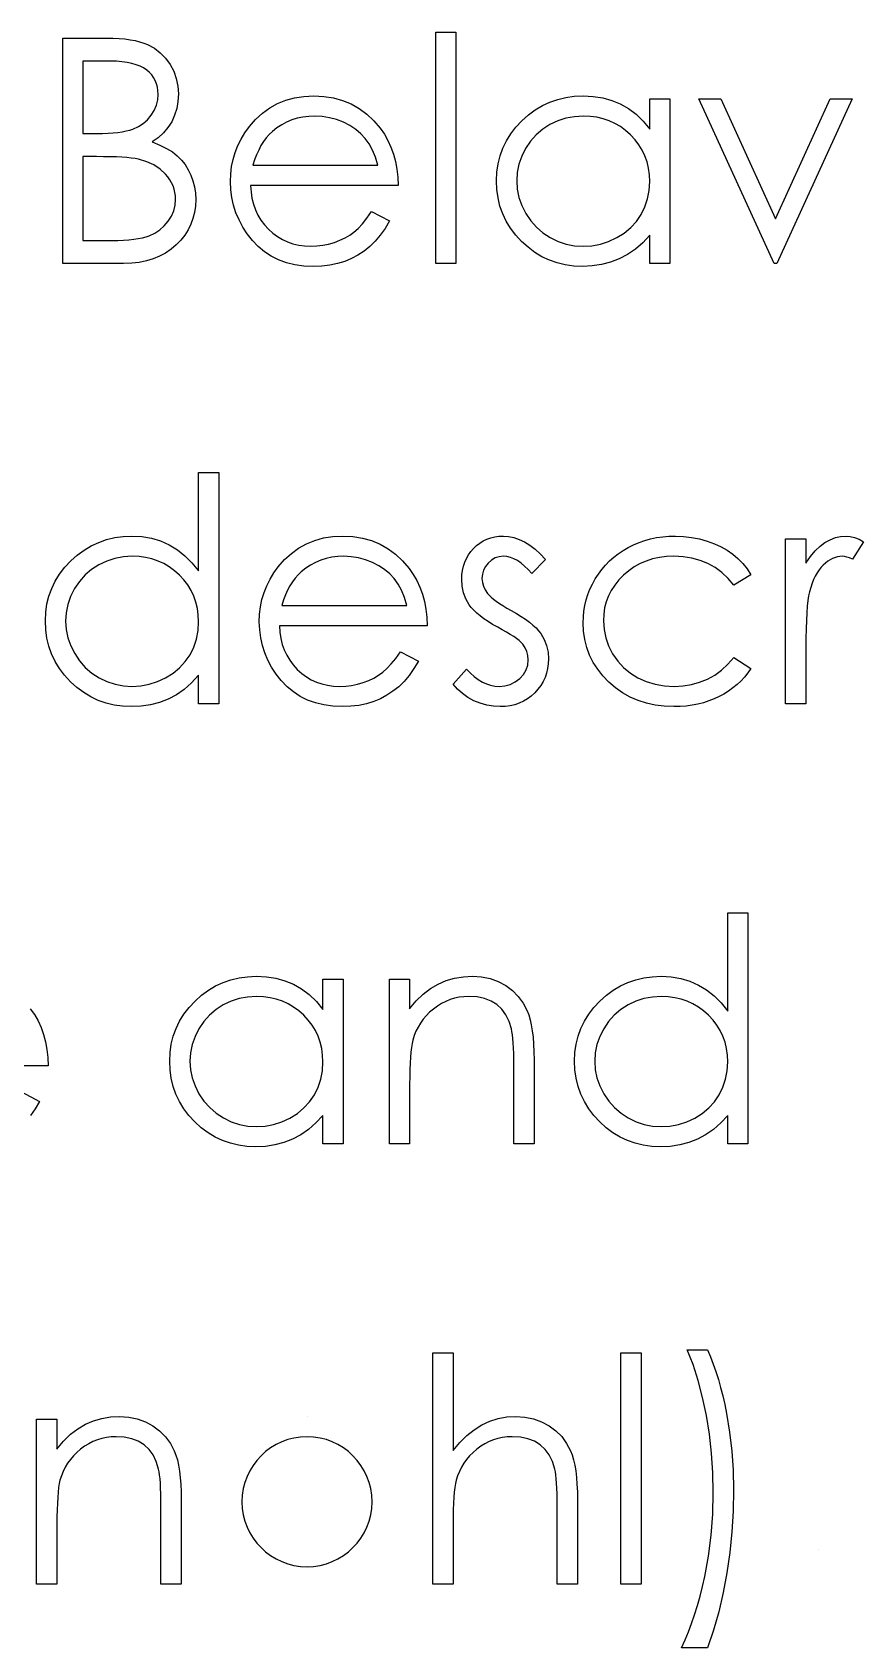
# Model space of a CAD drawing. Header units: millimetres. Extents: x -49 to 245, y 0 to 119.
# Drawn here: x -1.01 to 11.89, y 93.72 to 118.8 of the extents above; entities that cross this region are included whole.
import ezdxf

# ---------------------------------------------------------------- set-up
doc = ezdxf.new("R2010")
doc.units = ezdxf.units.MM

msp = doc.modelspace()

# ---------------------------------------------------------------- linework, layer by layer
at = {"color": 7, "linetype": 'Continuous'}
for p, q in [((3.255, 97.314), (3.255, 97.314)), ((11.196, 95.25), (11.196, 95.25))]:
    msp.add_line(p, q, dxfattribs=at)
at = {"color": 7, "linetype": 'Continuous', "flags": 128}
for points in [[(-0.538, 118.712), (0.145, 118.712), (0.145, 118.712), (0.245, 118.71), (0.339, 118.706), (0.427, 118.698), (0.509, 118.687), (0.586, 118.673), (0.656, 118.656), (0.72, 118.635), (0.778, 118.612), (0.884, 118.555), (0.977, 118.485), (1.058, 118.401), (1.128, 118.304), (1.184, 118.198), (1.224, 118.086), (1.249, 117.968), (1.257, 117.845), (1.257, 117.845), (1.25, 117.729), (1.231, 117.619), (1.198, 117.514), (1.154, 117.414), (1.096, 117.322), (1.027, 117.239), (0.945, 117.165), (0.852, 117.1), (0.852, 117.1), (0.971, 117.052), (1.075, 117), (1.164, 116.944), (1.239, 116.884), (1.304, 116.819), (1.36, 116.748), (1.409, 116.669), (1.45, 116.585), (1.483, 116.496), (1.507, 116.403), (1.521, 116.306), (1.526, 116.205), (1.526, 116.205), (1.521, 116.103), (1.507, 116.005), (1.483, 115.911), (1.45, 115.821), (1.407, 115.735), (1.355, 115.652), (1.293, 115.574), (1.222, 115.5), (1.143, 115.433), (1.058, 115.374), (0.966, 115.325), (0.868, 115.284), (0.762, 115.253), (0.651, 115.23), (0.533, 115.216), (0.408, 115.212), (0.408, 115.212), (-0.538, 115.212), (-0.538, 115.212), (-0.538, 118.712)], [(5.25, 118.802), (5.564, 118.802), (5.564, 118.802), (5.564, 115.212), (5.564, 115.212), (5.25, 115.212), (5.25, 115.212), (5.25, 118.802)], [(-0.224, 118.353), (-0.224, 117.231), (-0.224, 117.231), (-0.013, 117.231), (-0.013, 117.231), (0.079, 117.232), (0.166, 117.235), (0.246, 117.241), (0.32, 117.248), (0.387, 117.258), (0.448, 117.27), (0.502, 117.283), (0.551, 117.299), (0.636, 117.338), (0.713, 117.387), (0.779, 117.445), (0.837, 117.513), (0.883, 117.588), (0.916, 117.668), (0.936, 117.751), (0.943, 117.838), (0.943, 117.838), (0.94, 117.896), (0.931, 117.952), (0.917, 118.004), (0.898, 118.053), (0.873, 118.098), (0.843, 118.14), (0.807, 118.18), (0.765, 118.215), (0.717, 118.248), (0.663, 118.276), (0.603, 118.299), (0.536, 118.319), (0.462, 118.333), (0.382, 118.344), (0.295, 118.351), (0.202, 118.353), (0.202, 118.353), (-0.224, 118.353)], [(4.253, 116.02), (4.532, 115.873), (4.532, 115.873), (4.464, 115.756), (4.39, 115.651), (4.311, 115.557), (4.227, 115.475), (4.138, 115.405), (4.044, 115.343), (3.944, 115.29), (3.839, 115.245), (3.727, 115.211), (3.609, 115.187), (3.483, 115.172), (3.351, 115.167), (3.351, 115.167), (3.204, 115.173), (3.065, 115.192), (2.934, 115.224), (2.812, 115.268), (2.698, 115.325), (2.592, 115.394), (2.494, 115.476), (2.405, 115.571), (2.325, 115.673), (2.256, 115.779), (2.198, 115.888), (2.15, 116.001), (2.112, 116.117), (2.085, 116.235), (2.07, 116.358), (2.064, 116.484), (2.064, 116.484), (2.069, 116.601), (2.083, 116.716), (2.106, 116.828), (2.138, 116.937), (2.179, 117.042), (2.23, 117.143), (2.29, 117.242), (2.359, 117.338), (2.359, 117.338), (2.456, 117.449), (2.561, 117.547), (2.674, 117.628), (2.796, 117.695), (2.925, 117.747), (3.061, 117.785), (3.206, 117.807), (3.359, 117.814), (3.359, 117.814), (3.516, 117.807), (3.665, 117.783), (3.806, 117.744), (3.938, 117.689), (4.063, 117.618), (4.18, 117.531), (4.288, 117.429), (4.389, 117.311), (4.389, 117.311), (4.453, 117.219), (4.508, 117.122), (4.556, 117.019), (4.595, 116.911), (4.626, 116.798), (4.648, 116.679), (4.661, 116.554), (4.667, 116.423), (4.667, 116.423), (2.378, 116.423), (2.378, 116.423), (2.385, 116.322), (2.399, 116.226), (2.421, 116.134), (2.452, 116.047), (2.49, 115.965), (2.536, 115.887), (2.591, 115.814), (2.653, 115.745), (2.722, 115.684), (2.794, 115.63), (2.871, 115.584), (2.951, 115.547), (3.035, 115.518), (3.124, 115.498), (3.216, 115.485), (3.312, 115.481), (3.312, 115.481), (3.406, 115.485), (3.497, 115.496), (3.589, 115.515), (3.678, 115.541), (3.765, 115.573), (3.844, 115.611), (3.916, 115.653), (3.982, 115.7), (4.046, 115.757), (4.112, 115.83), (4.182, 115.916), (4.253, 116.02)], [(8.885, 117.77), (8.885, 115.212), (8.885, 115.212), (8.571, 115.212), (8.571, 115.212), (8.571, 115.654), (8.571, 115.654), (8.462, 115.536), (8.348, 115.436), (8.226, 115.351), (8.098, 115.284), (7.964, 115.233), (7.825, 115.196), (7.678, 115.174), (7.526, 115.167), (7.526, 115.167), (7.391, 115.173), (7.26, 115.192), (7.135, 115.222), (7.014, 115.264), (6.899, 115.318), (6.788, 115.385), (6.683, 115.464), (6.583, 115.555), (6.491, 115.654), (6.412, 115.759), (6.345, 115.869), (6.29, 115.984), (6.247, 116.105), (6.217, 116.231), (6.199, 116.362), (6.193, 116.498), (6.193, 116.498), (6.199, 116.631), (6.217, 116.76), (6.248, 116.883), (6.291, 117.003), (6.347, 117.116), (6.414, 117.225), (6.494, 117.329), (6.587, 117.428), (6.688, 117.519), (6.794, 117.597), (6.905, 117.664), (7.021, 117.718), (7.143, 117.76), (7.269, 117.791), (7.4, 117.808), (7.536, 117.814), (7.536, 117.814), (7.692, 117.807), (7.841, 117.784), (7.982, 117.744), (8.115, 117.69), (8.241, 117.619), (8.359, 117.53), (8.468, 117.422), (8.571, 117.296), (8.571, 117.296), (8.571, 117.77), (8.571, 117.77), (8.885, 117.77)], [(9.334, 117.77), (9.674, 117.77), (9.674, 117.77), (10.523, 115.907), (10.523, 115.907), (11.372, 117.77), (11.372, 117.77), (11.712, 117.77), (11.712, 117.77), (10.545, 115.212), (10.545, 115.212), (10.5, 115.212), (10.5, 115.212), (9.334, 117.77)], [(4.353, 116.737), (4.316, 116.862), (4.27, 116.972), (4.217, 117.07), (4.157, 117.154), (4.088, 117.228), (4.009, 117.295), (3.919, 117.354), (3.819, 117.405), (3.712, 117.447), (3.602, 117.476), (3.49, 117.495), (3.375, 117.5), (3.375, 117.5), (3.281, 117.497), (3.19, 117.486), (3.102, 117.467), (3.019, 117.441), (2.937, 117.406), (2.86, 117.366), (2.786, 117.317), (2.716, 117.261), (2.716, 117.261), (2.667, 117.214), (2.621, 117.162), (2.578, 117.106), (2.539, 117.043), (2.503, 116.974), (2.469, 116.901), (2.439, 116.822), (2.411, 116.737), (2.411, 116.737), (4.353, 116.737)], [(7.54, 117.5), (7.403, 117.492), (7.271, 117.467), (7.145, 117.426), (7.023, 117.368), (6.911, 117.296), (6.811, 117.21), (6.723, 117.111), (6.646, 116.998), (6.585, 116.878), (6.542, 116.753), (6.515, 116.625), (6.507, 116.494), (6.507, 116.494), (6.516, 116.364), (6.542, 116.236), (6.586, 116.111), (6.648, 115.989), (6.725, 115.876), (6.813, 115.776), (6.914, 115.689), (7.027, 115.615), (7.148, 115.556), (7.274, 115.515), (7.403, 115.489), (7.537, 115.481), (7.537, 115.481), (7.673, 115.489), (7.806, 115.514), (7.934, 115.555), (8.059, 115.614), (8.175, 115.686), (8.277, 115.77), (8.364, 115.866), (8.438, 115.973), (8.496, 116.09), (8.538, 116.215), (8.562, 116.346), (8.571, 116.485), (8.571, 116.485), (8.566, 116.591), (8.552, 116.693), (8.529, 116.79), (8.496, 116.883), (8.454, 116.971), (8.403, 117.055), (8.343, 117.134), (8.273, 117.209), (8.196, 117.277), (8.116, 117.337), (8.03, 117.387), (7.941, 117.427), (7.847, 117.46), (7.749, 117.482), (7.647, 117.496), (7.54, 117.5)], [(-0.224, 116.872), (-0.224, 115.571), (-0.224, 115.571), (0.223, 115.571), (0.223, 115.571), (0.319, 115.572), (0.408, 115.575), (0.49, 115.581), (0.567, 115.589), (0.635, 115.599), (0.699, 115.611), (0.755, 115.626), (0.804, 115.643), (0.891, 115.684), (0.97, 115.736), (1.039, 115.798), (1.1, 115.87), (1.149, 115.949), (1.184, 116.031), (1.205, 116.117), (1.212, 116.205), (1.212, 116.205), (1.21, 116.261), (1.202, 116.315), (1.19, 116.367), (1.174, 116.417), (1.152, 116.465), (1.126, 116.512), (1.095, 116.557), (1.059, 116.599), (0.975, 116.677), (0.877, 116.742), (0.765, 116.793), (0.639, 116.831), (0.639, 116.831), (0.588, 116.841), (0.527, 116.849), (0.459, 116.856), (0.382, 116.862), (0.295, 116.866), (0.2, 116.869), (0.096, 116.871), (-0.016, 116.872), (-0.016, 116.872), (-0.224, 116.872)], [(1.885, 111.968), (1.885, 108.379), (1.885, 108.379), (1.571, 108.379), (1.571, 108.379), (1.571, 108.821), (1.571, 108.821), (1.462, 108.703), (1.348, 108.602), (1.226, 108.518), (1.098, 108.451), (0.964, 108.4), (0.825, 108.363), (0.678, 108.341), (0.526, 108.334), (0.526, 108.334), (0.391, 108.34), (0.26, 108.358), (0.135, 108.388), (0.014, 108.43), (-0.101, 108.485), (-0.212, 108.552), (-0.317, 108.63), (-0.417, 108.721), (-0.509, 108.821), (-0.588, 108.925), (-0.655, 109.035), (-0.71, 109.151), (-0.753, 109.272), (-0.783, 109.397), (-0.801, 109.528), (-0.807, 109.664), (-0.807, 109.664), (-0.801, 109.798), (-0.783, 109.927), (-0.752, 110.05), (-0.709, 110.169), (-0.653, 110.283), (-0.586, 110.391), (-0.506, 110.496), (-0.413, 110.595), (-0.312, 110.685), (-0.206, 110.764), (-0.095, 110.83), (0.021, 110.884), (0.143, 110.927), (0.269, 110.957), (0.4, 110.975), (0.536, 110.981), (0.536, 110.981), (0.692, 110.973), (0.841, 110.947), (0.982, 110.905), (1.115, 110.846), (1.241, 110.77), (1.359, 110.677), (1.468, 110.567), (1.571, 110.441), (1.571, 110.441), (1.571, 111.968), (1.571, 111.968), (1.885, 111.968)], [(4.702, 109.186), (4.981, 109.04), (4.981, 109.04), (4.912, 108.923), (4.839, 108.817), (4.76, 108.723), (4.676, 108.642), (4.587, 108.571), (4.493, 108.51), (4.393, 108.456), (4.288, 108.412), (4.176, 108.378), (4.058, 108.353), (3.932, 108.339), (3.8, 108.334), (3.8, 108.334), (3.652, 108.34), (3.514, 108.359), (3.383, 108.39), (3.26, 108.435), (3.147, 108.491), (3.041, 108.561), (2.943, 108.643), (2.854, 108.737), (2.774, 108.84), (2.704, 108.946), (2.646, 109.055), (2.599, 109.168), (2.561, 109.284), (2.534, 109.402), (2.519, 109.525), (2.513, 109.65), (2.513, 109.65), (2.518, 109.768), (2.531, 109.883), (2.554, 109.995), (2.587, 110.103), (2.628, 110.208), (2.679, 110.31), (2.739, 110.409), (2.808, 110.504), (2.808, 110.504), (2.905, 110.616), (3.01, 110.713), (3.123, 110.795), (3.244, 110.862), (3.373, 110.914), (3.51, 110.952), (3.654, 110.973), (3.807, 110.981), (3.807, 110.981), (3.964, 110.973), (4.114, 110.95), (4.255, 110.91), (4.387, 110.856), (4.512, 110.785), (4.628, 110.698), (4.737, 110.595), (4.837, 110.478), (4.837, 110.478), (4.902, 110.386), (4.957, 110.289), (5.005, 110.186), (5.043, 110.078), (5.074, 109.964), (5.097, 109.845), (5.11, 109.72), (5.116, 109.59), (5.116, 109.59), (2.827, 109.59), (2.827, 109.59), (2.833, 109.489), (2.847, 109.392), (2.87, 109.3), (2.901, 109.214), (2.939, 109.132), (2.985, 109.054), (3.04, 108.981), (3.102, 108.912), (3.171, 108.85), (3.243, 108.796), (3.319, 108.751), (3.4, 108.714), (3.484, 108.685), (3.572, 108.665), (3.664, 108.652), (3.76, 108.648), (3.76, 108.648), (3.854, 108.651), (3.946, 108.662), (4.037, 108.681), (4.127, 108.707), (4.213, 108.74), (4.292, 108.777), (4.365, 108.82), (4.431, 108.866), (4.494, 108.923), (4.561, 108.996), (4.63, 109.083), (4.702, 109.186)], [(6.955, 110.617), (6.742, 110.398), (6.742, 110.398), (6.686, 110.461), (6.63, 110.516), (6.574, 110.562), (6.519, 110.6), (6.464, 110.629), (6.409, 110.65), (6.354, 110.663), (6.3, 110.667), (6.3, 110.667), (6.235, 110.661), (6.174, 110.641), (6.117, 110.609), (6.066, 110.563), (6.023, 110.509), (5.993, 110.452), (5.974, 110.389), (5.968, 110.323), (5.968, 110.323), (5.974, 110.262), (5.99, 110.204), (6.017, 110.147), (6.055, 110.091), (6.055, 110.091), (6.08, 110.062), (6.11, 110.032), (6.147, 110.001), (6.19, 109.969), (6.239, 109.935), (6.293, 109.901), (6.354, 109.864), (6.42, 109.827), (6.42, 109.827), (6.502, 109.781), (6.576, 109.735), (6.644, 109.69), (6.705, 109.645), (6.759, 109.6), (6.807, 109.556), (6.847, 109.512), (6.881, 109.468), (6.881, 109.468), (6.933, 109.378), (6.971, 109.282), (6.993, 109.18), (7, 109.073), (7, 109.073), (6.997, 108.997), (6.987, 108.924), (6.97, 108.854), (6.947, 108.787), (6.916, 108.723), (6.88, 108.662), (6.836, 108.604), (6.786, 108.548), (6.73, 108.498), (6.672, 108.454), (6.61, 108.418), (6.545, 108.388), (6.476, 108.364), (6.404, 108.347), (6.329, 108.337), (6.251, 108.334), (6.251, 108.334), (6.145, 108.339), (6.042, 108.357), (5.941, 108.386), (5.842, 108.425), (5.749, 108.476), (5.664, 108.536), (5.587, 108.604), (5.519, 108.68), (5.519, 108.68), (5.728, 108.917), (5.728, 108.917), (5.788, 108.854), (5.849, 108.799), (5.911, 108.753), (5.974, 108.715), (6.038, 108.686), (6.103, 108.665), (6.168, 108.652), (6.235, 108.648), (6.235, 108.648), (6.325, 108.655), (6.408, 108.679), (6.485, 108.716), (6.554, 108.77), (6.612, 108.834), (6.653, 108.904), (6.678, 108.979), (6.686, 109.059), (6.686, 109.059), (6.681, 109.126), (6.664, 109.189), (6.638, 109.248), (6.6, 109.303), (6.6, 109.303), (6.575, 109.33), (6.544, 109.359), (6.505, 109.39), (6.46, 109.422), (6.408, 109.455), (6.35, 109.49), (6.284, 109.528), (6.212, 109.567), (6.212, 109.567), (6.134, 109.611), (6.063, 109.655), (5.998, 109.699), (5.939, 109.743), (5.888, 109.786), (5.843, 109.83), (5.803, 109.873), (5.771, 109.916), (5.771, 109.916), (5.72, 110.005), (5.684, 110.101), (5.661, 110.202), (5.654, 110.31), (5.654, 110.31), (5.657, 110.381), (5.665, 110.448), (5.68, 110.513), (5.7, 110.574), (5.726, 110.633), (5.757, 110.688), (5.794, 110.741), (5.837, 110.79), (5.885, 110.835), (5.935, 110.873), (5.989, 110.906), (6.045, 110.933), (6.104, 110.954), (6.167, 110.969), (6.232, 110.978), (6.3, 110.981), (6.3, 110.981), (6.382, 110.975), (6.463, 110.959), (6.545, 110.93), (6.627, 110.89), (6.709, 110.839), (6.791, 110.776), (6.873, 110.703), (6.955, 110.617)], [(10.141, 110.382), (9.878, 110.218), (9.878, 110.218), (9.789, 110.323), (9.692, 110.415), (9.587, 110.492), (9.475, 110.555), (9.355, 110.604), (9.226, 110.639), (9.091, 110.66), (8.947, 110.667), (8.947, 110.667), (8.832, 110.662), (8.721, 110.649), (8.616, 110.626), (8.516, 110.594), (8.421, 110.553), (8.33, 110.502), (8.245, 110.443), (8.164, 110.375), (8.091, 110.3), (8.028, 110.22), (7.974, 110.138), (7.931, 110.051), (7.896, 109.96), (7.872, 109.866), (7.858, 109.767), (7.853, 109.664), (7.853, 109.664), (7.862, 109.53), (7.889, 109.401), (7.933, 109.275), (7.996, 109.153), (8.074, 109.04), (8.166, 108.939), (8.271, 108.853), (8.389, 108.78), (8.518, 108.722), (8.654, 108.681), (8.798, 108.656), (8.949, 108.648), (8.949, 108.648), (9.088, 108.655), (9.221, 108.676), (9.346, 108.711), (9.466, 108.76), (9.579, 108.823), (9.685, 108.9), (9.785, 108.991), (9.878, 109.096), (9.878, 109.096), (10.141, 108.924), (10.141, 108.924), (10.094, 108.856), (10.042, 108.791), (9.986, 108.731), (9.926, 108.675), (9.863, 108.623), (9.795, 108.574), (9.723, 108.529), (9.648, 108.489), (9.57, 108.452), (9.489, 108.421), (9.405, 108.394), (9.318, 108.372), (9.229, 108.355), (9.137, 108.343), (9.042, 108.336), (8.944, 108.334), (8.944, 108.334), (8.796, 108.339), (8.654, 108.357), (8.519, 108.387), (8.39, 108.428), (8.267, 108.482), (8.151, 108.547), (8.041, 108.624), (7.938, 108.713), (7.844, 108.81), (7.764, 108.913), (7.695, 109.021), (7.639, 109.134), (7.595, 109.252), (7.564, 109.375), (7.545, 109.503), (7.539, 109.636), (7.539, 109.636), (7.541, 109.727), (7.551, 109.816), (7.565, 109.903), (7.586, 109.989), (7.612, 110.073), (7.644, 110.156), (7.682, 110.236), (7.725, 110.316), (7.774, 110.392), (7.828, 110.464), (7.885, 110.532), (7.947, 110.595), (8.013, 110.654), (8.084, 110.708), (8.16, 110.759), (8.239, 110.805), (8.322, 110.846), (8.407, 110.882), (8.495, 110.912), (8.585, 110.937), (8.678, 110.957), (8.773, 110.97), (8.87, 110.978), (8.97, 110.981), (8.97, 110.981), (9.096, 110.976), (9.22, 110.961), (9.341, 110.938), (9.46, 110.903), (9.574, 110.861), (9.679, 110.814), (9.775, 110.76), (9.861, 110.7), (9.941, 110.633), (10.014, 110.558), (10.081, 110.474), (10.141, 110.382)], [(10.68, 110.936), (10.994, 110.936), (10.994, 110.936), (10.994, 110.56), (10.994, 110.56), (11.065, 110.663), (11.139, 110.752), (11.214, 110.824), (11.291, 110.882), (11.37, 110.925), (11.452, 110.957), (11.534, 110.975), (11.618, 110.981), (11.618, 110.981), (11.683, 110.975), (11.75, 110.959), (11.82, 110.932), (11.891, 110.893), (11.891, 110.893), (11.719, 110.621), (11.719, 110.621), (11.673, 110.641), (11.631, 110.656), (11.593, 110.664), (11.558, 110.667), (11.558, 110.667), (11.483, 110.659), (11.409, 110.633), (11.337, 110.591), (11.265, 110.532), (11.231, 110.497), (11.199, 110.456), (11.169, 110.411), (11.141, 110.361), (11.115, 110.307), (11.091, 110.248), (11.07, 110.184), (11.05, 110.116), (11.05, 110.116), (11.037, 110.055), (11.025, 109.98), (11.016, 109.891), (11.008, 109.788), (11.002, 109.671), (10.997, 109.541), (10.995, 109.397), (10.994, 109.238), (10.994, 109.238), (10.994, 108.379), (10.994, 108.379), (10.68, 108.379), (10.68, 108.379), (10.68, 110.936)], [(0.54, 110.667), (0.403, 110.659), (0.271, 110.634), (0.145, 110.593), (0.023, 110.535), (-0.089, 110.463), (-0.189, 110.377), (-0.277, 110.278), (-0.354, 110.165), (-0.415, 110.044), (-0.458, 109.92), (-0.485, 109.792), (-0.493, 109.661), (-0.493, 109.661), (-0.484, 109.53), (-0.458, 109.403), (-0.414, 109.278), (-0.352, 109.156), (-0.275, 109.042), (-0.187, 108.942), (-0.086, 108.855), (0.027, 108.782), (0.148, 108.723), (0.274, 108.681), (0.403, 108.656), (0.537, 108.648), (0.537, 108.648), (0.673, 108.656), (0.806, 108.681), (0.934, 108.722), (1.059, 108.78), (1.175, 108.852), (1.277, 108.937), (1.364, 109.033), (1.438, 109.14), (1.496, 109.257), (1.538, 109.382), (1.562, 109.513), (1.571, 109.652), (1.571, 109.652), (1.566, 109.758), (1.552, 109.859), (1.529, 109.957), (1.496, 110.049), (1.454, 110.138), (1.403, 110.222), (1.343, 110.301), (1.273, 110.376), (1.196, 110.444), (1.116, 110.504), (1.03, 110.553), (0.941, 110.594), (0.847, 110.626), (0.749, 110.649), (0.647, 110.663), (0.54, 110.667)], [(4.802, 109.904), (4.764, 110.028), (4.719, 110.139), (4.666, 110.236), (4.606, 110.321), (4.537, 110.395), (4.457, 110.462), (4.368, 110.52), (4.267, 110.572), (4.161, 110.614), (4.051, 110.643), (3.938, 110.661), (3.823, 110.667), (3.823, 110.667), (3.729, 110.663), (3.638, 110.652), (3.551, 110.633), (3.467, 110.607), (3.386, 110.573), (3.309, 110.532), (3.235, 110.483), (3.164, 110.427), (3.164, 110.427), (3.115, 110.381), (3.07, 110.329), (3.027, 110.272), (2.988, 110.21), (2.951, 110.141), (2.918, 110.068), (2.887, 109.989), (2.86, 109.904), (2.86, 109.904), (4.802, 109.904)], [(10.096, 105.135), (10.096, 101.545), (10.096, 101.545), (9.782, 101.545), (9.782, 101.545), (9.782, 101.988), (9.782, 101.988), (9.674, 101.87), (9.559, 101.769), (9.437, 101.685), (9.31, 101.617), (9.176, 101.566), (9.036, 101.53), (8.89, 101.507), (8.738, 101.5), (8.738, 101.5), (8.602, 101.507), (8.472, 101.525), (8.346, 101.555), (8.226, 101.597), (8.111, 101.652), (8, 101.718), (7.895, 101.797), (7.795, 101.888), (7.703, 101.988), (7.624, 102.092), (7.557, 102.202), (7.502, 102.318), (7.459, 102.438), (7.429, 102.564), (7.41, 102.695), (7.404, 102.831), (7.404, 102.831), (7.41, 102.964), (7.429, 103.093), (7.459, 103.217), (7.503, 103.336), (7.558, 103.449), (7.626, 103.558), (7.706, 103.663), (7.798, 103.761), (7.899, 103.852), (8.006, 103.93), (8.116, 103.997), (8.233, 104.051), (8.354, 104.094), (8.48, 104.124), (8.611, 104.141), (8.747, 104.148), (8.747, 104.148), (8.904, 104.139), (9.052, 104.114), (9.193, 104.071), (9.327, 104.012), (9.452, 103.937), (9.571, 103.844), (9.68, 103.734), (9.782, 103.608), (9.782, 103.608), (9.782, 105.135), (9.782, 105.135), (10.096, 105.135)], [(3.814, 104.103), (3.814, 101.545), (3.814, 101.545), (3.5, 101.545), (3.5, 101.545), (3.5, 101.988), (3.5, 101.988), (3.392, 101.87), (3.277, 101.769), (3.155, 101.685), (3.028, 101.617), (2.894, 101.566), (2.754, 101.53), (2.608, 101.507), (2.456, 101.5), (2.456, 101.5), (2.32, 101.507), (2.19, 101.525), (2.064, 101.555), (1.944, 101.597), (1.829, 101.652), (1.718, 101.718), (1.613, 101.797), (1.513, 101.888), (1.421, 101.988), (1.341, 102.092), (1.275, 102.202), (1.219, 102.318), (1.177, 102.438), (1.147, 102.564), (1.128, 102.695), (1.122, 102.831), (1.122, 102.831), (1.128, 102.964), (1.147, 103.093), (1.177, 103.217), (1.221, 103.336), (1.276, 103.449), (1.344, 103.558), (1.423, 103.663), (1.516, 103.761), (1.617, 103.852), (1.724, 103.93), (1.834, 103.997), (1.951, 104.051), (2.072, 104.094), (2.198, 104.124), (2.329, 104.141), (2.465, 104.148), (2.465, 104.148), (2.622, 104.14), (2.77, 104.117), (2.911, 104.078), (3.044, 104.024), (3.17, 103.953), (3.288, 103.863), (3.398, 103.756), (3.5, 103.63), (3.5, 103.63), (3.5, 104.103), (3.5, 104.103), (3.814, 104.103)], [(4.532, 104.103), (4.846, 104.103), (4.846, 104.103), (4.846, 103.642), (4.846, 103.642), (4.949, 103.765), (5.057, 103.871), (5.171, 103.958), (5.29, 104.027), (5.414, 104.08), (5.544, 104.118), (5.679, 104.14), (5.82, 104.148), (5.82, 104.148), (5.961, 104.139), (6.094, 104.112), (6.219, 104.066), (6.336, 104.003), (6.441, 103.925), (6.532, 103.834), (6.608, 103.73), (6.669, 103.613), (6.694, 103.548), (6.716, 103.474), (6.734, 103.392), (6.749, 103.301), (6.76, 103.201), (6.769, 103.093), (6.774, 102.976), (6.776, 102.851), (6.776, 102.851), (6.776, 101.545), (6.776, 101.545), (6.462, 101.545), (6.462, 101.545), (6.462, 102.748), (6.462, 102.748), (6.461, 102.853), (6.46, 102.948), (6.457, 103.034), (6.453, 103.112), (6.447, 103.18), (6.441, 103.239), (6.433, 103.29), (6.425, 103.33), (6.425, 103.33), (6.389, 103.448), (6.339, 103.55), (6.276, 103.637), (6.2, 103.707), (6.11, 103.763), (6.007, 103.802), (5.892, 103.826), (5.765, 103.834), (5.765, 103.834), (5.689, 103.831), (5.616, 103.822), (5.543, 103.806), (5.474, 103.785), (5.406, 103.757), (5.34, 103.724), (5.276, 103.684), (5.214, 103.639), (5.156, 103.588), (5.104, 103.536), (5.056, 103.48), (5.013, 103.421), (4.976, 103.359), (4.944, 103.294), (4.916, 103.226), (4.895, 103.156), (4.895, 103.156), (4.884, 103.104), (4.874, 103.043), (4.865, 102.972), (4.858, 102.891), (4.853, 102.8), (4.849, 102.7), (4.847, 102.59), (4.846, 102.47), (4.846, 102.47), (4.846, 101.545), (4.846, 101.545), (4.532, 101.545), (4.532, 101.545), (4.532, 104.103)], [(2.47, 103.834), (2.332, 103.825), (2.2, 103.801), (2.074, 103.759), (1.953, 103.702), (1.841, 103.63), (1.74, 103.543), (1.652, 103.445), (1.576, 103.332), (1.515, 103.211), (1.471, 103.086), (1.445, 102.959), (1.436, 102.828), (1.436, 102.828), (1.445, 102.697), (1.471, 102.57), (1.515, 102.445), (1.577, 102.323), (1.654, 102.209), (1.743, 102.109), (1.843, 102.022), (1.956, 101.948), (2.078, 101.889), (2.203, 101.848), (2.333, 101.823), (2.467, 101.814), (2.467, 101.814), (2.603, 101.823), (2.735, 101.847), (2.864, 101.889), (2.988, 101.947), (3.104, 102.019), (3.206, 102.103), (3.293, 102.199), (3.367, 102.307), (3.425, 102.424), (3.467, 102.548), (3.492, 102.68), (3.5, 102.818), (3.5, 102.818), (3.495, 102.924), (3.481, 103.026), (3.458, 103.123), (3.426, 103.216), (3.384, 103.304), (3.333, 103.388), (3.272, 103.468), (3.202, 103.543), (3.126, 103.611), (3.045, 103.67), (2.96, 103.72), (2.871, 103.761), (2.777, 103.793), (2.679, 103.815), (2.576, 103.829), (2.47, 103.834)], [(8.752, 103.834), (8.614, 103.825), (8.482, 103.801), (8.356, 103.759), (8.235, 103.702), (8.123, 103.63), (8.022, 103.543), (7.934, 103.445), (7.858, 103.332), (7.797, 103.211), (7.753, 103.086), (7.727, 102.959), (7.718, 102.828), (7.718, 102.828), (7.727, 102.697), (7.753, 102.57), (7.797, 102.445), (7.859, 102.323), (7.936, 102.209), (8.025, 102.109), (8.126, 102.022), (8.238, 101.948), (8.36, 101.889), (8.485, 101.848), (8.615, 101.823), (8.749, 101.814), (8.749, 101.814), (8.885, 101.823), (9.017, 101.847), (9.146, 101.889), (9.27, 101.947), (9.386, 102.019), (9.489, 102.103), (9.575, 102.199), (9.649, 102.307), (9.707, 102.424), (9.749, 102.548), (9.774, 102.68), (9.782, 102.818), (9.782, 102.818), (9.777, 102.924), (9.763, 103.026), (9.74, 103.123), (9.708, 103.216), (9.666, 103.304), (9.615, 103.388), (9.554, 103.468), (9.484, 103.543), (9.408, 103.611), (9.327, 103.67), (9.242, 103.72), (9.153, 103.761), (9.059, 103.793), (8.961, 103.815), (8.858, 103.829), (8.752, 103.834)], [(-1.041, 103.644), (-0.976, 103.552), (-0.921, 103.456), (-0.873, 103.353), (-0.835, 103.245), (-0.804, 103.131), (-0.782, 103.012), (-0.768, 102.887), (-0.763, 102.757), (-0.763, 102.757), (-3.051, 102.757)], [(-1.176, 102.353), (-0.897, 102.206), (-0.897, 102.206), (-0.966, 102.089), (-1.04, 101.984)], [(5.205, 98.302), (5.519, 98.302), (5.519, 98.302), (5.519, 96.786), (5.519, 96.786), (5.623, 96.911), (5.733, 97.018), (5.846, 97.109), (5.965, 97.183), (6.089, 97.24), (6.219, 97.281), (6.353, 97.306), (6.493, 97.314), (6.493, 97.314), (6.634, 97.305), (6.767, 97.279), (6.892, 97.233), (7.009, 97.17), (7.114, 97.091), (7.205, 97.001), (7.281, 96.897), (7.342, 96.782), (7.367, 96.716), (7.389, 96.642), (7.407, 96.56), (7.422, 96.469), (7.434, 96.369), (7.442, 96.261), (7.448, 96.144), (7.449, 96.018), (7.449, 96.018), (7.449, 94.712), (7.449, 94.712), (7.135, 94.712), (7.135, 94.712), (7.135, 95.915), (7.135, 95.915), (7.134, 96.019), (7.133, 96.115), (7.13, 96.201), (7.126, 96.279), (7.121, 96.347), (7.115, 96.406), (7.107, 96.456), (7.098, 96.497), (7.098, 96.497), (7.061, 96.615), (7.01, 96.717), (6.947, 96.803), (6.871, 96.874), (6.781, 96.929), (6.68, 96.969), (6.565, 96.993), (6.437, 97), (6.437, 97), (6.361, 96.998), (6.288, 96.988), (6.216, 96.973), (6.146, 96.952), (6.078, 96.924), (6.013, 96.891), (5.949, 96.851), (5.888, 96.805), (5.829, 96.755), (5.777, 96.702), (5.729, 96.646), (5.686, 96.587), (5.649, 96.526), (5.617, 96.461), (5.59, 96.393), (5.568, 96.323), (5.568, 96.323), (5.557, 96.272), (5.547, 96.211), (5.538, 96.14), (5.531, 96.059), (5.526, 95.968), (5.522, 95.867), (5.52, 95.757), (5.519, 95.637), (5.519, 95.637), (5.519, 94.712), (5.519, 94.712), (5.205, 94.712), (5.205, 94.712), (5.205, 98.302)], [(8.122, 98.302), (8.436, 98.302), (8.436, 98.302), (8.436, 94.712), (8.436, 94.712), (8.122, 94.712), (8.122, 94.712), (8.122, 98.302)], [(9.468, 93.725), (9.064, 93.725), (9.064, 93.725), (9.12, 93.845), (9.172, 93.971), (9.221, 94.102), (9.268, 94.237), (9.311, 94.378), (9.352, 94.523), (9.389, 94.674), (9.424, 94.829), (9.483, 95.147), (9.524, 95.47), (9.549, 95.799), (9.558, 96.132), (9.558, 96.132), (9.551, 96.441), (9.531, 96.743), (9.497, 97.04), (9.45, 97.331), (9.391, 97.611), (9.322, 97.874), (9.243, 98.119), (9.154, 98.346), (9.154, 98.346), (9.468, 98.346), (9.468, 98.346), (9.514, 98.239), (9.557, 98.128), (9.597, 98.011), (9.636, 97.89), (9.671, 97.764), (9.704, 97.633), (9.735, 97.498), (9.763, 97.358), (9.811, 97.07), (9.845, 96.778), (9.865, 96.479), (9.872, 96.174), (9.872, 96.174), (9.866, 95.846), (9.846, 95.523), (9.814, 95.203), (9.768, 94.887), (9.711, 94.579), (9.642, 94.283), (9.561, 93.998), (9.468, 93.725)], [(-0.942, 97.27), (-0.628, 97.27), (-0.628, 97.27), (-0.628, 96.808), (-0.628, 96.808), (-0.525, 96.932), (-0.417, 97.037), (-0.303, 97.124), (-0.184, 97.194), (-0.06, 97.246), (0.07, 97.284), (0.205, 97.307), (0.345, 97.314), (0.345, 97.314), (0.487, 97.305), (0.62, 97.279), (0.745, 97.233), (0.861, 97.17), (0.966, 97.091), (1.058, 97), (1.133, 96.897), (1.194, 96.78), (1.219, 96.715), (1.241, 96.641), (1.259, 96.559), (1.275, 96.467), (1.286, 96.368), (1.294, 96.26), (1.3, 96.143), (1.302, 96.018), (1.302, 96.018), (1.302, 94.712), (1.302, 94.712), (0.987, 94.712), (0.987, 94.712), (0.987, 95.915), (0.987, 95.915), (0.987, 96.019), (0.985, 96.115), (0.982, 96.201), (0.978, 96.279), (0.973, 96.347), (0.966, 96.406), (0.959, 96.456), (0.95, 96.497), (0.95, 96.497), (0.914, 96.615), (0.865, 96.717), (0.802, 96.803), (0.725, 96.874), (0.635, 96.929), (0.533, 96.969), (0.418, 96.993), (0.29, 97), (0.29, 97), (0.215, 96.998), (0.141, 96.988), (0.069, 96.973), (0, 96.952), (-0.068, 96.924), (-0.134, 96.891), (-0.198, 96.851), (-0.26, 96.805), (-0.318, 96.755), (-0.371, 96.702), (-0.418, 96.646), (-0.461, 96.587), (-0.498, 96.526), (-0.531, 96.461), (-0.558, 96.393), (-0.58, 96.323), (-0.58, 96.323), (-0.591, 96.271), (-0.601, 96.209), (-0.609, 96.139), (-0.616, 96.057), (-0.621, 95.967), (-0.625, 95.867), (-0.627, 95.757), (-0.628, 95.637), (-0.628, 95.637), (-0.628, 94.712), (-0.628, 94.712), (-0.942, 94.712), (-0.942, 94.712), (-0.942, 97.27)]]:
    msp.add_lwpolyline(points, dxfattribs=at)
at = {"color": 7, "linetype": 'Continuous'}
msp.add_arc((3.253, 95.991), 1.009, 90.0000459967, 89.999953992, dxfattribs=at)

doc.saveas('drawing.dxf')
